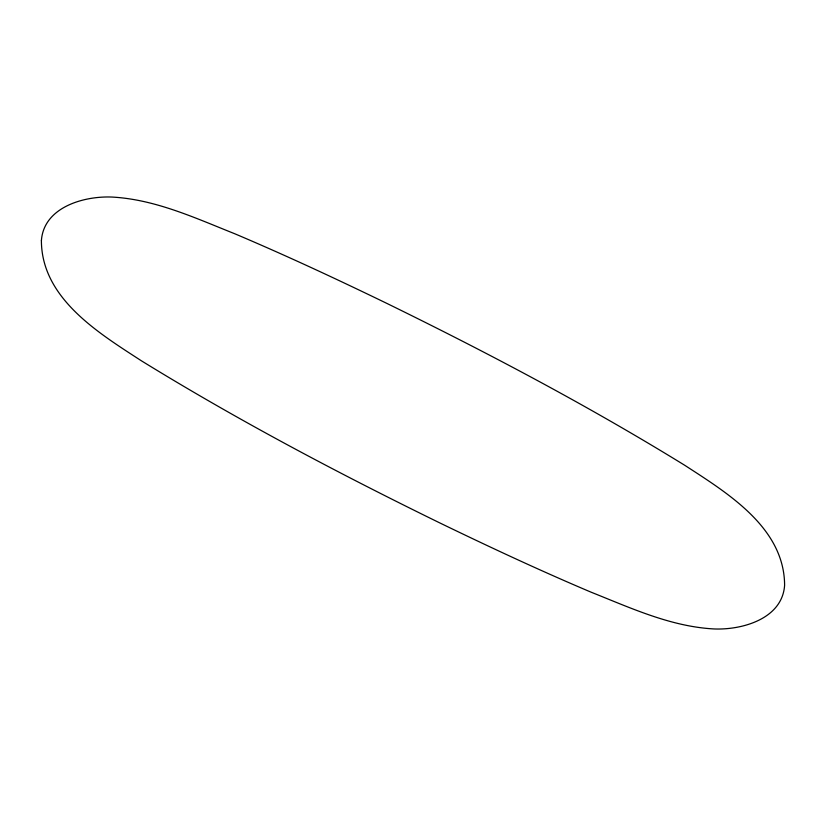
<?xml version="1.0" encoding="UTF-8"?>
<svg xmlns="http://www.w3.org/2000/svg" width="826" height="826" viewBox="0 0 826 826"><rect width="100%" height="100%" fill="white"/><g stroke="black" fill="none" stroke-linecap="round" stroke-linejoin="round"><path stroke-width="1.24" d="M41.393 240.676C41.589 298.362 98.552 332.95 141.277 360.725C237.33 419.887 337.194 472.689 438.482 522.28C488.889 546.709 539.667 570.415 591.261 592.252C630.847 608.019 670.898 626.645 714.067 628.947C742.161 630.114 782.305 618.829 784.607 585.324C784.411 527.638 727.448 493.05 684.723 465.275C588.67 406.113 488.806 353.311 387.518 303.72C337.111 279.291 286.333 255.585 234.739 233.748C195.153 217.981 155.102 199.355 111.933 197.053C83.839 195.886 43.695 207.171 41.393 240.676"/></g></svg>
